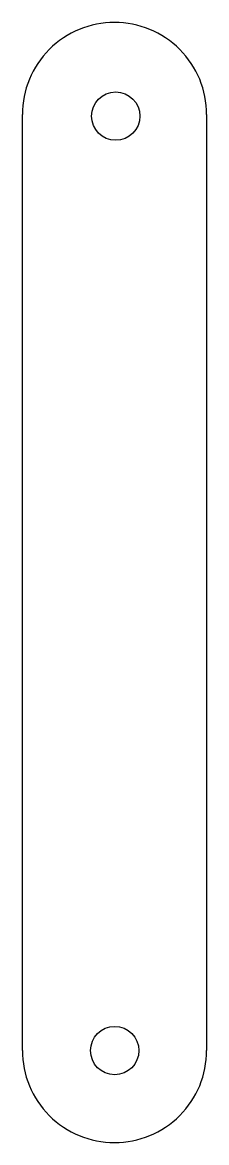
# Model space of a CAD drawing. Header units: millimetres. Extents: x 26.5 to 37.9, y -138.3 to -68.8.
import ezdxf

# ---------------------------------------------------------------- set-up
doc = ezdxf.new("R2010")
doc.units = ezdxf.units.MM
doc.layers.add('dimensions', color=1, linetype='Continuous', lineweight=25, true_color=0xff0000)

msp = doc.modelspace()

# ---------------------------------------------------------------- linework, layer by layer
at = {"layer": 'dimensions', "color": 7, "true_color": 0x000000, "flags": 128}
for points in [[(26.492, -132.542), (26.492, -74.542)], [(37.925, -74.542), (37.925, -132.542)]]:
    msp.add_lwpolyline(points, dxfattribs=at)
at = {"layer": 'dimensions'}
for centre in [(32.285, -74.634), (32.221, -132.554)]:
    msp.add_circle(centre, 1.5, dxfattribs=at)
at = {"layer": 'dimensions', "color": 7, "true_color": 0x000000}
for centre, start, end in [((32.196, -74.529), 89.87424, 180.12577), ((32.221, -74.529), 359.87423, 90.12577), ((32.196, -132.554), 179.87419, 270.12578), ((32.221, -132.554), 269.87421, 0.12581)]:
    msp.add_arc(centre, 5.704, start, end, dxfattribs=at)

doc.saveas('drawing.dxf')
